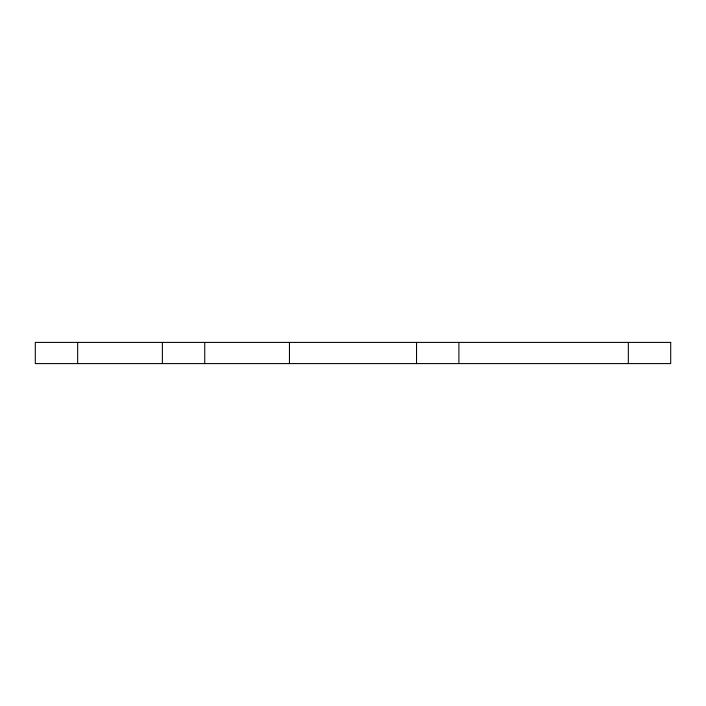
<?xml version="1.0" encoding="UTF-8"?>
<svg xmlns="http://www.w3.org/2000/svg" width="706" height="706" viewBox="0 0 706 706"><rect width="100%" height="100%" fill="white"/><g stroke="black" fill="none" stroke-linecap="round" stroke-linejoin="round"><path stroke-width="1.06" d="M628.34 342.41L628.34 363.59M458.9 342.41L458.9 363.59M416.54 342.41L416.54 363.59M289.46 342.41L289.46 363.59M204.74 342.41L204.74 363.59M162.38 342.41L162.38 363.59M77.66 342.41L77.66 363.59M670.7 342.41L35.3 342.41L35.3 363.59L670.7 363.59L670.7 342.41"/></g></svg>
